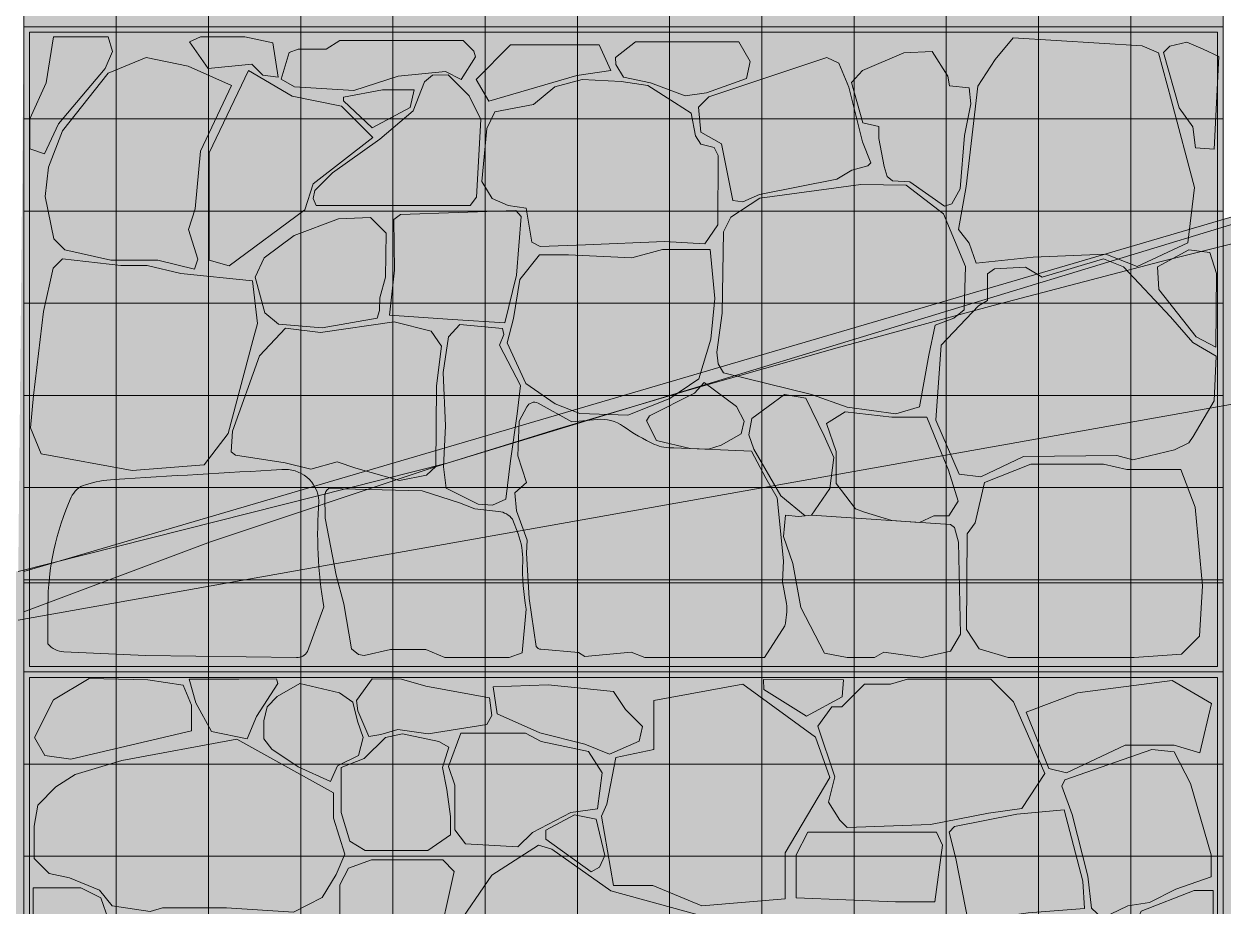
# Model space of a CAD drawing. Header units: centimetres. Extents: x -4381 to 5639, y -3920 to 4826.
# Drawn here: x 5.091 to 5.941, y 25.002 to 25.628 of the extents above; entities that cross this region are included whole.
import ezdxf
from ezdxf.xclip import XClip

# ---------------------------------------------------------------- set-up
doc = ezdxf.new("R2010")
doc.units = ezdxf.units.CM
doc.header["$MEASUREMENT"] = 0
doc.header["$XCLIPFRAME"] = 0
doc.set_wipeout_variables(frame=1)
for name, pattern in [('Dashed', [0.564444, 0.282222, -0.282222]), ('Traits', [0.217778, 0.15, -0.067778]), ('Wipeout_Contour', [100, 0, -100])]:
    doc.linetypes.add(name, pattern=pattern)
for name, color, linetype in [('0- SITE', 7, 'Continuous'), ('Drawing & Figure', 7, 'Continuous'), ('Mur de clôture', 7, 'Continuous')]:
    doc.layers.add(name, color=color, linetype=linetype)
for name, color, linetype, lineweight in [('0- SITE_Pen_No__1', 7, 'Continuous', 5), ('00- NIVEAUX_Pen_No__20', 1, 'Continuous', 5), ('0_Pen_No__1', 7, 'Continuous', 5), ('0_Pen_No__2', 8, 'Continuous', 5), ('0_Pen_No__20', 1, 'Continuous', 5), ('Mur de clôture_Pen_No__1', 7, 'Continuous', 5), ('net_Pen_No__1', 7, 'Continuous', 5)]:
    doc.layers.add(name, color=color, linetype=linetype, lineweight=lineweight)
for name, color, linetype, lineweight, true_color in [('0- SITE_Pen_No__178', 7, 'Continuous', 5, 0xbda888), ('0- SITE_Pen_No__180', 7, 'Continuous', 5, 0xe2e3c6), ('0_Pen_No__254', 7, 'Continuous', 13, 0xe8e8e8), ('cad-block.com_Pen_No__62', 7, 'Continuous', 5, 0xaaaaaa)]:
    doc.layers.add(name, color=color, linetype=linetype, lineweight=lineweight, true_color=true_color)

# ---------------------------------------------------------------- blocks, each defined once
blk = doc.blocks.new('Drawing_8_8', base_point=(-322.57542, 32.20361))
at = {"layer": '0_Pen_No__254', "linetype": 'Continuous', "ltscale": 10}
for points in [[(5.10562, 25.53554), (5.11544, 25.55678), (5.14858, 25.59616), (5.15375, 25.60814), (5.15061, 25.61845), (5.11186, 25.61845), (5.10685, 25.58592), (5.09525, 25.56034), (5.09525, 25.53914)], [(5.22161, 25.59603), (5.2526, 25.59907), (5.26027, 25.5914), (5.27113, 25.59006), (5.26753, 25.61436), (5.24766, 25.61845), (5.21627, 25.61845), (5.20831, 25.61502)], [(5.27903, 25.60753), (5.27336, 25.58842), (5.28271, 25.58307), (5.32497, 25.58041), (5.35623, 25.59062), (5.38992, 25.59403), (5.40085, 25.58839), (5.41115, 25.60445), (5.40994, 25.60837), (5.40241, 25.61589), (5.31487, 25.61589), (5.30515, 25.60971), (5.28538, 25.60971)], [(5.42052, 25.57285), (5.48291, 25.59109), (5.50712, 25.59458), (5.49877, 25.61283), (5.43582, 25.61283), (5.4116, 25.58832)], [(5.6032, 25.58901), (5.6059, 25.60109), (5.59779, 25.615), (5.52461, 25.615), (5.5103, 25.60398), (5.51051, 25.59883), (5.51596, 25.58988), (5.53518, 25.58599), (5.55976, 25.5768), (5.57477, 25.57885)], [(5.76612, 25.4579), (5.80643, 25.46218), (5.85801, 25.46433), (5.88012, 25.45551), (5.91605, 25.47243), (5.92085, 25.51175), (5.90459, 25.57324), (5.8953, 25.60712), (5.88381, 25.61209), (5.79216, 25.61786), (5.77957, 25.60249), (5.76733, 25.58352), (5.75897, 25.51238), (5.75355, 25.48193), (5.76098, 25.47206)], [(5.93488, 25.53891), (5.93811, 25.60457), (5.92704, 25.60977), (5.91536, 25.61479), (5.90335, 25.61184), (5.89892, 25.60742), (5.90996, 25.5683), (5.9196, 25.55463), (5.92158, 25.5399)], [(5.21189, 25.4537), (5.21431, 25.46082), (5.20764, 25.48182), (5.21247, 25.49653), (5.21606, 25.53747), (5.23824, 25.58392), (5.20752, 25.59779), (5.17765, 25.60389), (5.15072, 25.59275), (5.11832, 25.55177), (5.10851, 25.52601), (5.10603, 25.50531), (5.11224, 25.4752), (5.11992, 25.46752), (5.15252, 25.46003), (5.18591, 25.46003)], [(5.59361, 25.50254), (5.60073, 25.50154), (5.61249, 25.50682), (5.6672, 25.51764), (5.67782, 25.52398), (5.68926, 25.52714), (5.69135, 25.52916), (5.68539, 25.54405), (5.67588, 25.58277), (5.66867, 25.5998), (5.66016, 25.60382), (5.57664, 25.57611), (5.56918, 25.56864), (5.57075, 25.55099), (5.58541, 25.54259)], [(5.70296, 25.51944), (5.70665, 25.51634), (5.71914, 25.5157), (5.74354, 25.49833), (5.74868, 25.50007), (5.75482, 25.51078), (5.75776, 25.54846), (5.76223, 25.5711), (5.76119, 25.58232), (5.74709, 25.58381), (5.74602, 25.59066), (5.73484, 25.60822), (5.71488, 25.60721), (5.68547, 25.59472), (5.67764, 25.58623), (5.68572, 25.55758), (5.69703, 25.55501), (5.69703, 25.54643), (5.70091, 25.5265)], [(5.25023, 25.59478), (5.22234, 25.53632), (5.22234, 25.46004), (5.23658, 25.45614), (5.29011, 25.49583), (5.2961, 25.51433), (5.33833, 25.54709), (5.31612, 25.5693), (5.28119, 25.57642)], [(5.38069, 25.59134), (5.37502, 25.58656), (5.36688, 25.56605), (5.34324, 25.54598), (5.3098, 25.52203), (5.29725, 25.50949), (5.29597, 25.50397), (5.29821, 25.49893), (5.40723, 25.49893), (5.4118, 25.50473), (5.41493, 25.55992), (5.40659, 25.57676), (5.39182, 25.59153)], [(5.44694, 25.4971), (5.45107, 25.473), (5.45686, 25.46993), (5.48912, 25.47089), (5.54512, 25.47347), (5.57369, 25.47166), (5.58299, 25.48521), (5.58311, 25.53444), (5.58039, 25.54012), (5.57081, 25.54247), (5.56716, 25.54821), (5.56408, 25.56451), (5.5522, 25.57202), (5.53319, 25.58405), (5.51429, 25.58677), (5.4867, 25.58839), (5.46733, 25.58303), (5.45219, 25.57056), (5.42479, 25.56533), (5.41908, 25.55351), (5.41571, 25.51592), (5.42283, 25.50384), (5.43425, 25.49898)], [(5.31755, 25.57321), (5.33793, 25.5539), (5.3649, 25.56831), (5.36767, 25.58091), (5.3453, 25.58091), (5.31755, 25.57567)], [(5.58687, 25.38026), (5.64925, 25.36483), (5.67451, 25.35587), (5.70908, 25.35116), (5.72595, 25.35617), (5.73254, 25.39265), (5.73692, 25.41403), (5.75017, 25.41888), (5.75747, 25.42481), (5.75853, 25.4557), (5.74286, 25.49308), (5.71635, 25.51335), (5.68422, 25.51391), (5.61273, 25.50399), (5.59223, 25.49061), (5.58683, 25.48013), (5.58604, 25.42244), (5.58212, 25.39489), (5.58311, 25.38648)], [(5.35021, 25.42115), (5.39493, 25.4181), (5.4319, 25.41568), (5.44008, 25.44943), (5.44352, 25.49108), (5.43972, 25.4954), (5.35797, 25.49262), (5.35318, 25.48908), (5.35369, 25.45298)], [(5.27149, 25.41469), (5.30249, 25.41207), (5.34153, 25.41897), (5.34317, 25.42431), (5.3432, 25.43329), (5.34723, 25.44803), (5.34787, 25.47916), (5.33672, 25.49032), (5.31403, 25.48947), (5.28249, 25.47759), (5.26121, 25.46183), (5.25495, 25.44811), (5.26186, 25.4227)], [(5.43348, 25.4014), (5.44672, 25.37266), (5.46753, 25.35809), (5.48512, 25.35127), (5.51916, 25.35014), (5.5488, 25.36208), (5.56943, 25.37592), (5.57797, 25.40416), (5.58067, 25.43301), (5.57744, 25.46757), (5.54372, 25.46757), (5.52202, 25.46171), (5.47709, 25.46386), (5.45646, 25.46386), (5.44256, 25.44644), (5.438, 25.41873)], [(5.8947, 25.45542), (5.89555, 25.43921), (5.92209, 25.40575), (5.93588, 25.39845), (5.93649, 25.4507), (5.93166, 25.46546), (5.91671, 25.4674)], [(5.10315, 25.32273), (5.16776, 25.31096), (5.2188, 25.31492), (5.23575, 25.33711), (5.25323, 25.40308), (5.25649, 25.41511), (5.25302, 25.44541), (5.20233, 25.4506), (5.17842, 25.4564), (5.15962, 25.4564), (5.11836, 25.4611), (5.11171, 25.45444), (5.10479, 25.4238), (5.09781, 25.36419), (5.09571, 25.34106)], [(5.754, 25.30839), (5.76926, 25.30642), (5.79964, 25.32078), (5.86577, 25.3216), (5.8772, 25.31838), (5.90672, 25.32552), (5.91681, 25.33041), (5.91999, 25.33512), (5.93476, 25.36041), (5.93627, 25.39194), (5.91956, 25.40169), (5.90392, 25.41981), (5.87057, 25.45537), (5.85643, 25.46096), (5.8129, 25.44814), (5.80095, 25.45516), (5.77908, 25.45395), (5.77416, 25.45049), (5.77416, 25.43143), (5.76766, 25.42775), (5.74135, 25.39971), (5.73747, 25.34651)], [(5.23783, 25.32413), (5.24105, 25.32168), (5.27626, 25.31645), (5.2944, 25.31173), (5.31301, 25.31699), (5.32638, 25.31265), (5.35725, 25.30377), (5.37627, 25.30747), (5.38296, 25.31378), (5.38358, 25.37097), (5.38699, 25.39904), (5.37959, 25.40972), (5.35348, 25.41625), (5.30113, 25.40869), (5.27651, 25.41199), (5.25794, 25.3923), (5.23896, 25.33876)], [(5.41291, 25.28696), (5.42313, 25.28639), (5.43262, 25.29055), (5.43601, 25.31773), (5.44073, 25.35105), (5.44311, 25.3713), (5.42817, 25.39986), (5.43117, 25.40745), (5.43018, 25.41171), (5.40007, 25.41438), (5.39198, 25.40584), (5.38819, 25.38035), (5.38979, 25.34269), (5.38836, 25.31348), (5.39037, 25.29833)], [(5.53937, 25.33226), (5.56341, 25.32657), (5.57628, 25.32602), (5.58529, 25.32879), (5.5995, 25.33696), (5.60157, 25.34581), (5.59617, 25.3563), (5.57329, 25.37321), (5.56634, 25.36569), (5.53438, 25.34963), (5.53226, 25.34615)], [(5.60496, 25.33619), (5.60852, 25.32593), (5.62746, 25.29282), (5.64473, 25.27876), (5.64942, 25.2793), (5.66226, 25.29813), (5.6652, 25.32023), (5.65836, 25.33556), (5.64541, 25.36225), (5.63008, 25.36486), (5.60709, 25.34779)], [(5.48874, 25.17884), (5.52154, 25.18193), (5.53114, 25.17834), (5.61594, 25.17834), (5.63046, 25.20067, 0.078557), (5.63159, 25.21665), (5.62881, 25.23201), (5.62947, 25.24691), (5.62494, 25.29139), (5.61695, 25.30548), (5.60668, 25.32471), (5.55177, 25.32706, -0.129508), (5.53801, 25.32944, -0.047136), (5.51594, 25.34216, 0.178869), (5.4974, 25.34716), (5.47944, 25.34553), (5.45554, 25.35872, 0.402294), (5.44752, 25.35606), (5.44217, 25.34589), (5.44114, 25.32128), (5.44718, 25.3024), (5.43892, 25.29495), (5.44021, 25.28223), (5.44765, 25.26149), (5.44735, 25.25214), (5.44915, 25.22002), (5.45414, 25.18607, 0.271244), (5.45752, 25.18409), (5.48419, 25.18167)], [(5.687, 25.28138), (5.70617, 25.27546), (5.72599, 25.27411), (5.73607, 25.27875), (5.74675, 25.27875), (5.75327, 25.28912), (5.74646, 25.3111), (5.74157, 25.32313), (5.73114, 25.34878), (5.7063, 25.34878), (5.67317, 25.35241), (5.65983, 25.34432), (5.66674, 25.32432), (5.66674, 25.30171), (5.68056, 25.28362)], [(5.78868, 25.17834), (5.82853, 25.17834), (5.87801, 25.17834), (5.91152, 25.18051), (5.92426, 25.19325), (5.92655, 25.22898), (5.92121, 25.28481), (5.9111, 25.31164), (5.87276, 25.31164), (5.8564, 25.31542), (5.80483, 25.31542), (5.77187, 25.30228), (5.76527, 25.27387), (5.7597, 25.26586), (5.75908, 25.19808), (5.76814, 25.18436)], [(5.10802, 25.18781, 0.202929), (5.11938, 25.18235), (5.17716, 25.17959), (5.28416, 25.17834, 0.315943), (5.29204, 25.18255), (5.30368, 25.21408, -0.062601), (5.30014, 25.28945, 0.423499), (5.27377, 25.31152), (5.15504, 25.30457, 0.056058), (5.13462, 25.30079, 0.216368), (5.12451, 25.29191, 0.106349), (5.10802, 25.21529)], [(5.32318, 25.18444), (5.32824, 25.18034), (5.3323, 25.17972), (5.35095, 25.1838), (5.37597, 25.1838), (5.3895, 25.17834), (5.43492, 25.17834), (5.44422, 25.18145), (5.44715, 25.21251, -0.055011), (5.44456, 25.24632, 0.099308), (5.44127, 25.26608), (5.4374, 25.2763, 0.204724), (5.42753, 25.28187), (5.41056, 25.28375), (5.39987, 25.28802), (5.37334, 25.29653), (5.30723, 25.29816, 0.262334), (5.30434, 25.29291), (5.3045, 25.27714), (5.31228, 25.23655), (5.3177, 25.2164)], [(5.65851, 25.18139), (5.67449, 25.17834), (5.69403, 25.17834), (5.7005, 25.18192), (5.7278, 25.17834), (5.74775, 25.18261), (5.75502, 25.19486), (5.75341, 25.26007), (5.75069, 25.27051), (5.74778, 25.27264), (5.64942, 25.2793), (5.64003, 25.27822), (5.63098, 25.27909), (5.62955, 25.2641), (5.63616, 25.245), (5.64175, 25.21364)], [(5.20987, 25.12615), (5.20987, 25.14434), (5.2039, 25.15852), (5.17883, 25.16235), (5.13719, 25.16326), (5.11193, 25.1481), (5.09857, 25.12153), (5.10581, 25.10863), (5.1242, 25.10608)], [(5.22409, 25.12569), (5.2492, 25.12064), (5.25583, 25.13642), (5.27104, 25.15989), (5.27013, 25.163), (5.24332, 25.16287), (5.20804, 25.16275), (5.21284, 25.14612)], [(5.32777, 25.14038), (5.33548, 25.12224), (5.34391, 25.12351), (5.35609, 25.12708), (5.37764, 25.12415), (5.41915, 25.13068), (5.42276, 25.13706), (5.42102, 25.14972), (5.37594, 25.15781), (5.35865, 25.16284), (5.33794, 25.16299), (5.32674, 25.14778)], [(5.6154, 25.16266), (5.61554, 25.15543), (5.64587, 25.1365), (5.67097, 25.15036), (5.67202, 25.16241)], [(5.67453, 25.05762), (5.73378, 25.05964), (5.77473, 25.06785), (5.79834, 25.07112), (5.81465, 25.0959), (5.79258, 25.1468), (5.77648, 25.1629), (5.71738, 25.1629), (5.70539, 25.15935), (5.687, 25.15935), (5.67078, 25.14313), (5.66382, 25.14313), (5.65385, 25.12947), (5.66588, 25.09346), (5.66146, 25.07562), (5.66936, 25.06279)], [(5.83005, 25.09647), (5.8717, 25.11604), (5.9063, 25.11604), (5.92451, 25.1106), (5.93295, 25.14556), (5.9051, 25.16184), (5.83786, 25.15306), (5.80157, 25.1394), (5.81759, 25.09952)], [(5.28655, 25.1597), (5.27055, 25.15045), (5.26338, 25.14328), (5.26118, 25.13335), (5.26118, 25.12063), (5.26686, 25.11314), (5.28552, 25.10068), (5.30836, 25.09025), (5.31335, 25.10145), (5.32821, 25.10877), (5.33144, 25.12146), (5.32749, 25.13305), (5.32419, 25.14644), (5.31473, 25.15324)], [(5.42357, 25.15735), (5.4265, 25.13824), (5.45676, 25.1248), (5.48869, 25.11684), (5.5061, 25.10957), (5.52722, 25.11888), (5.52942, 25.12933), (5.51753, 25.14123), (5.509, 25.15418), (5.46258, 25.15883)], [(5.50889, 25.01643), (5.53678, 25.01643), (5.57149, 25.00196), (5.63058, 25.00704), (5.63058, 25.03969), (5.66237, 25.09302), (5.65222, 25.1218), (5.60067, 25.1594), (5.53753, 25.14766), (5.53758, 25.11285), (5.51065, 25.10718), (5.50412, 25.07416), (5.50039, 25.06563)], [(5.09821, 25.05865), (5.09821, 25.03563), (5.10893, 25.02491), (5.12321, 25.02195), (5.1446, 25.01328), (5.15364, 25.00207), (5.18045, 24.99814), (5.18928, 25.00074), (5.2345, 25.00074), (5.28199, 24.99744), (5.30237, 25.00794), (5.31237, 25.0243), (5.31846, 25.03875), (5.31037, 25.06419), (5.31037, 25.08223), (5.2419, 25.12027), (5.16046, 25.10513), (5.12737, 25.09519), (5.11373, 25.08639), (5.10082, 25.07348)], [(5.31599, 25.10011), (5.31599, 25.06836), (5.32196, 25.04796), (5.33281, 25.04125), (5.3774, 25.04125), (5.39339, 25.05242), (5.39339, 25.06533), (5.39075, 25.08457), (5.38777, 25.10017), (5.39221, 25.11453), (5.38507, 25.11869), (5.35929, 25.12417), (5.34739, 25.12157), (5.33231, 25.10648)], [(5.39196, 25.10092), (5.39654, 25.08765), (5.39654, 25.05592), (5.40403, 25.04595), (5.4412, 25.0438), (5.45153, 25.05413), (5.47868, 25.06829), (5.4977, 25.07083), (5.50099, 25.09629), (5.49112, 25.11155), (5.45758, 25.11866), (5.44658, 25.12449), (5.40078, 25.12449)], [(5.84781, 25.00038), (5.85525, 24.9933), (5.8735, 25.00212), (5.88885, 25.00444), (5.90754, 25.01379), (5.93273, 25.02274), (5.93273, 25.03832), (5.91794, 25.08877), (5.90634, 25.11137), (5.89059, 25.11292), (5.82881, 25.09134), (5.82686, 25.08691), (5.83411, 25.06676), (5.84519, 25.02303)], [(5.46102, 25.04945), (5.49314, 25.02623), (5.49908, 25.02939), (5.50288, 25.03781), (5.49658, 25.06358), (5.48137, 25.06654), (5.46102, 25.05576)], [(5.76051, 24.98982), (5.76311, 24.9856), (5.78118, 24.99398), (5.80302, 24.99709), (5.84288, 25.00022), (5.84177, 25.01949), (5.82832, 25.0701), (5.79494, 25.06715), (5.7507, 25.05824), (5.74689, 25.05443), (5.75172, 25.03572)], [(5.63833, 25.00777), (5.70875, 25.00479), (5.73674, 25.00479), (5.74222, 25.04499), (5.73801, 25.05423), (5.64662, 25.05423), (5.63833, 25.03828)], [(5.48459, 24.88977), (5.56154, 24.88829), (5.57163, 24.97398), (5.57163, 24.99502), (5.5071, 25.0128), (5.46528, 25.04231), (5.45571, 25.0451), (5.42272, 25.0239), (5.38767, 24.97273), (5.38767, 24.91153), (5.39511, 24.90047), (5.42958, 24.88624), (5.44405, 24.89346)], [(5.3164, 24.96677), (5.36625, 24.96677), (5.37855, 24.96282), (5.38357, 24.9702), (5.39611, 25.02652), (5.38801, 25.03462), (5.33742, 25.03462), (5.32121, 25.0287), (5.31486, 25.01687), (5.31486, 24.97885)], [(5.09749, 24.86577), (5.1038, 24.86347), (5.11572, 24.86896), (5.12829, 24.87851), (5.14201, 24.88435), (5.15088, 24.89322), (5.15088, 24.99217), (5.14556, 25.00771), (5.13135, 25.01487), (5.09749, 25.01487)], [(5.88006, 24.98361), (5.91117, 24.94971), (5.91899, 24.94971), (5.92873, 24.95945), (5.92873, 24.97063), (5.93394, 24.97583), (5.93394, 25.01295), (5.92068, 25.01295), (5.88298, 24.99828), (5.88006, 24.99099)]]:
    blk.add_hatch(color=256, dxfattribs=at).paths.add_polyline_path(points)
at = {"layer": '0_Pen_No__1', "linetype": 'Continuous', "ltscale": 10}
for p, q in [((5.94104, 25.23113), (5.94104, 28.11431)), ((5.39104, 25.3161), (6.46174, 25.64196))]:
    blk.add_line(p, q, dxfattribs=at)
at = {"layer": 'cad-block.com_Pen_No__62', "linetype": 'Continuous', "ltscale": 10, "flags": 128}
for points in [[(5.22161, 25.59603), (5.20831, 25.61502), (5.21627, 25.61845), (5.24766, 25.61845), (5.26753, 25.61436), (5.27113, 25.59006), (5.26027, 25.5914), (5.2526, 25.59907), (5.22161, 25.59603)], [(5.27903, 25.60753), (5.27336, 25.58842), (5.28271, 25.58307), (5.32497, 25.58041), (5.35623, 25.59062), (5.38992, 25.59403), (5.40085, 25.58839), (5.41115, 25.60445), (5.40994, 25.60837), (5.40241, 25.61589), (5.31487, 25.61589), (5.30515, 25.60971), (5.28538, 25.60971), (5.27903, 25.60753)], [(5.42052, 25.57285), (5.4116, 25.58832), (5.43582, 25.61283), (5.49877, 25.61283), (5.50712, 25.59458), (5.48291, 25.59109), (5.42052, 25.57285)], [(5.6032, 25.58901), (5.57477, 25.57885), (5.55976, 25.5768), (5.53518, 25.58599), (5.51596, 25.58988), (5.51051, 25.59883), (5.5103, 25.60398), (5.52461, 25.615), (5.59779, 25.615), (5.6059, 25.60109), (5.6032, 25.58901)], [(5.76612, 25.4579), (5.76098, 25.47206), (5.75355, 25.48193), (5.75897, 25.51238), (5.76733, 25.58352), (5.77957, 25.60249), (5.79216, 25.61786), (5.88381, 25.61209), (5.8953, 25.60712), (5.90459, 25.57324), (5.92085, 25.51175), (5.91605, 25.47243), (5.88012, 25.45551), (5.85801, 25.46433), (5.80643, 25.46218), (5.76612, 25.4579)], [(5.93488, 25.53891), (5.93811, 25.60457), (5.92704, 25.60977), (5.91536, 25.61479), (5.90335, 25.61184), (5.89892, 25.60742), (5.90996, 25.5683), (5.9196, 25.55463), (5.92158, 25.5399), (5.93488, 25.53891)], [(5.21189, 25.4537), (5.18591, 25.46003), (5.15252, 25.46003), (5.11992, 25.46752), (5.11224, 25.4752), (5.10603, 25.50531), (5.10851, 25.52601), (5.11832, 25.55177), (5.15072, 25.59275), (5.17765, 25.60389), (5.20752, 25.59779), (5.23824, 25.58392), (5.21606, 25.53747), (5.21247, 25.49653), (5.20764, 25.48182), (5.21431, 25.46082), (5.21189, 25.4537)], [(5.59361, 25.50254), (5.58541, 25.54259), (5.57075, 25.55099), (5.56918, 25.56864), (5.57664, 25.57611), (5.66016, 25.60382), (5.66867, 25.5998), (5.67588, 25.58277), (5.68539, 25.54405), (5.69135, 25.52916), (5.68926, 25.52714), (5.67782, 25.52398), (5.6672, 25.51764), (5.61249, 25.50682), (5.60073, 25.50154), (5.59361, 25.50254)], [(5.70296, 25.51944), (5.70091, 25.5265), (5.69703, 25.54643), (5.69703, 25.55501), (5.68572, 25.55758), (5.67764, 25.58623), (5.68547, 25.59472), (5.71488, 25.60721), (5.73484, 25.60822), (5.74602, 25.59066), (5.74709, 25.58381), (5.76119, 25.58232), (5.76223, 25.5711), (5.75776, 25.54846), (5.75482, 25.51078), (5.74868, 25.50007), (5.74354, 25.49833), (5.71914, 25.5157), (5.70665, 25.51634), (5.70296, 25.51944)], [(5.25023, 25.59478), (5.22234, 25.53632), (5.22234, 25.46004), (5.23658, 25.45614), (5.29011, 25.49583), (5.2961, 25.51433), (5.33833, 25.54709), (5.31612, 25.5693), (5.28119, 25.57642), (5.25023, 25.59478)], [(5.38069, 25.59134), (5.39182, 25.59153), (5.40659, 25.57676), (5.41493, 25.55992), (5.4118, 25.50473), (5.40723, 25.49893), (5.29821, 25.49893), (5.29597, 25.50397), (5.29725, 25.50949), (5.3098, 25.52203), (5.34324, 25.54598), (5.36688, 25.56605), (5.37502, 25.58656), (5.38069, 25.59134)], [(5.44694, 25.4971), (5.45107, 25.473), (5.45686, 25.46993), (5.48912, 25.47089), (5.54512, 25.47347), (5.57369, 25.47166), (5.58299, 25.48521), (5.58311, 25.53444), (5.58039, 25.54012), (5.57081, 25.54247), (5.56716, 25.54821), (5.56408, 25.56451), (5.5522, 25.57202), (5.53319, 25.58405), (5.51429, 25.58677), (5.4867, 25.58839), (5.46733, 25.58303), (5.45219, 25.57056), (5.42479, 25.56533), (5.41908, 25.55351), (5.41571, 25.51592), (5.42283, 25.50384), (5.43425, 25.49898), (5.44694, 25.4971)], [(5.31755, 25.57321), (5.31755, 25.57567), (5.3453, 25.58091), (5.36767, 25.58091), (5.3649, 25.56831), (5.33793, 25.5539), (5.31755, 25.57321)], [(5.58687, 25.38026), (5.64925, 25.36483), (5.67451, 25.35587), (5.70908, 25.35116), (5.72595, 25.35617), (5.73254, 25.39265), (5.73692, 25.41403), (5.75017, 25.41888), (5.75747, 25.42481), (5.75853, 25.4557), (5.74286, 25.49308), (5.71635, 25.51335), (5.68422, 25.51391), (5.61273, 25.50399), (5.59223, 25.49061), (5.58683, 25.48013), (5.58604, 25.42244), (5.58212, 25.39489), (5.58311, 25.38648), (5.58687, 25.38026)], [(5.35021, 25.42115), (5.35369, 25.45298), (5.35318, 25.48908), (5.35797, 25.49262), (5.43972, 25.4954), (5.44352, 25.49108), (5.44008, 25.44943), (5.4319, 25.41568), (5.39493, 25.4181), (5.35019, 25.42103)], [(5.27149, 25.41469), (5.26186, 25.4227), (5.25495, 25.44811), (5.26121, 25.46183), (5.28249, 25.47759), (5.31403, 25.48947), (5.33672, 25.49032), (5.34787, 25.47916), (5.34723, 25.44803), (5.3432, 25.43329), (5.34317, 25.42431), (5.34153, 25.41897), (5.30249, 25.41207), (5.27149, 25.41469)], [(5.43348, 25.4014), (5.438, 25.41873), (5.44256, 25.44644), (5.45646, 25.46386), (5.47709, 25.46386), (5.52202, 25.46171), (5.54372, 25.46757), (5.57744, 25.46757), (5.58067, 25.43301), (5.57797, 25.40416), (5.56943, 25.37592), (5.5488, 25.36208), (5.51916, 25.35014), (5.48512, 25.35127), (5.46753, 25.35809), (5.44672, 25.37266), (5.43348, 25.4014)], [(5.8947, 25.45542), (5.89555, 25.43921), (5.92209, 25.40575), (5.93588, 25.39845), (5.93649, 25.4507), (5.93166, 25.46546), (5.91671, 25.4674), (5.8947, 25.45542)], [(5.10315, 25.32273), (5.16776, 25.31096), (5.2188, 25.31492), (5.23575, 25.33711), (5.25323, 25.40308), (5.25649, 25.41511), (5.25302, 25.44541), (5.20233, 25.4506), (5.17842, 25.4564), (5.15962, 25.4564), (5.11836, 25.4611), (5.11171, 25.45444), (5.10479, 25.4238), (5.09781, 25.36419), (5.09571, 25.34106), (5.10315, 25.32273)], [(5.754, 25.30839), (5.73747, 25.34651), (5.74135, 25.39971), (5.76766, 25.42775), (5.77416, 25.43143), (5.77416, 25.45049), (5.77908, 25.45395), (5.80095, 25.45516), (5.8129, 25.44814), (5.85643, 25.46096), (5.87057, 25.45537), (5.90392, 25.41981), (5.91956, 25.40169), (5.93627, 25.39194), (5.93476, 25.36041), (5.91999, 25.33512), (5.91681, 25.33041), (5.90672, 25.32552), (5.8772, 25.31838), (5.86577, 25.3216), (5.79964, 25.32078), (5.76926, 25.30642), (5.754, 25.30839)], [(5.23783, 25.32413), (5.23896, 25.33876), (5.25794, 25.3923), (5.27651, 25.41199), (5.30113, 25.40869), (5.35348, 25.41625), (5.37959, 25.40972), (5.38699, 25.39904), (5.38358, 25.37097), (5.38296, 25.31378), (5.37627, 25.30747), (5.35725, 25.30377), (5.32638, 25.31265), (5.31301, 25.31699), (5.2944, 25.31173), (5.27626, 25.31645), (5.24105, 25.32168), (5.23783, 25.32413)], [(5.41291, 25.28696), (5.39037, 25.29833), (5.38836, 25.31348), (5.38979, 25.34269), (5.38819, 25.38035), (5.39198, 25.40584), (5.40007, 25.41438), (5.43018, 25.41171), (5.43117, 25.40745), (5.42817, 25.39986), (5.44311, 25.3713), (5.44073, 25.35105), (5.43601, 25.31773), (5.43262, 25.29055), (5.42313, 25.28639), (5.41291, 25.28696)], [(5.53937, 25.33226), (5.53226, 25.34615), (5.53438, 25.34963), (5.56634, 25.36569), (5.57329, 25.37321), (5.59617, 25.3563), (5.60157, 25.34581), (5.5995, 25.33696), (5.58529, 25.32879), (5.57628, 25.32602), (5.56341, 25.32657), (5.53937, 25.33226)], [(5.60496, 25.33619), (5.60709, 25.34779), (5.63008, 25.36486), (5.64541, 25.36225), (5.65836, 25.33556), (5.6652, 25.32023), (5.66226, 25.29813), (5.64942, 25.2793), (5.64473, 25.27876), (5.62746, 25.29282), (5.60852, 25.32593), (5.60496, 25.33619)], [(5.687, 25.28138), (5.70617, 25.27546), (5.72599, 25.27411), (5.73607, 25.27875), (5.74675, 25.27875), (5.75327, 25.28912), (5.74646, 25.3111), (5.74157, 25.32313), (5.73114, 25.34878), (5.7063, 25.34878), (5.67317, 25.35241), (5.65983, 25.34432), (5.66674, 25.32432), (5.66674, 25.30171), (5.68056, 25.28362), (5.687, 25.28138)], [(5.78868, 25.17834), (5.76814, 25.18436), (5.75908, 25.19808), (5.7597, 25.26586), (5.76527, 25.27387), (5.77187, 25.30228), (5.80483, 25.31542), (5.8564, 25.31542), (5.87276, 25.31164), (5.9111, 25.31164), (5.92121, 25.28481), (5.92655, 25.22898), (5.92426, 25.19325), (5.91152, 25.18051), (5.87801, 25.17834), (5.82853, 25.17834), (5.78868, 25.17834)], [(5.65851, 25.18139), (5.64175, 25.21364), (5.63616, 25.245), (5.62955, 25.2641), (5.63098, 25.27909), (5.64003, 25.27822), (5.64942, 25.2793), (5.74778, 25.27264), (5.75069, 25.27051), (5.75341, 25.26007), (5.75502, 25.19486), (5.74775, 25.18261), (5.7278, 25.17834), (5.7005, 25.18192), (5.69403, 25.17834), (5.67449, 25.17834), (5.65851, 25.18139)], [(5.20987, 25.12615), (5.20987, 25.14434), (5.2039, 25.15852), (5.17883, 25.16235), (5.13719, 25.16326), (5.11193, 25.1481), (5.09857, 25.12153), (5.10581, 25.10863), (5.1242, 25.10608), (5.20987, 25.12615)], [(5.22409, 25.12569), (5.21284, 25.14612), (5.20804, 25.16275), (5.24332, 25.16287), (5.27013, 25.163), (5.27104, 25.15989), (5.25583, 25.13642), (5.2492, 25.12064), (5.22409, 25.12569)], [(5.32777, 25.14038), (5.33548, 25.12224), (5.34391, 25.12351), (5.35609, 25.12708), (5.37764, 25.12415), (5.41915, 25.13068), (5.42276, 25.13706), (5.42102, 25.14972), (5.37594, 25.15781), (5.35865, 25.16284), (5.33794, 25.16299), (5.32674, 25.14778), (5.32777, 25.14038)], [(5.6154, 25.16266), (5.61554, 25.15543), (5.64587, 25.1365), (5.67097, 25.15036), (5.67202, 25.16241), (5.6154, 25.16266)], [(5.67453, 25.05762), (5.66936, 25.06279), (5.66146, 25.07562), (5.66588, 25.09346), (5.65385, 25.12947), (5.66382, 25.14313), (5.67078, 25.14313), (5.687, 25.15935), (5.70539, 25.15935), (5.71738, 25.1629), (5.77648, 25.1629), (5.79258, 25.1468), (5.81465, 25.0959), (5.79834, 25.07112), (5.77473, 25.06785), (5.73378, 25.05964), (5.67453, 25.05762)], [(5.83005, 25.09647), (5.81759, 25.09952), (5.80157, 25.1394), (5.83786, 25.15306), (5.9051, 25.16184), (5.93295, 25.14556), (5.92451, 25.1106), (5.9063, 25.11604), (5.8717, 25.11604), (5.83005, 25.09647)], [(5.28655, 25.1597), (5.31473, 25.15324), (5.32419, 25.14644), (5.32749, 25.13305), (5.33144, 25.12146), (5.32821, 25.10877), (5.31335, 25.10145), (5.30836, 25.09025), (5.28552, 25.10068), (5.26686, 25.11314), (5.26118, 25.12063), (5.26118, 25.13335), (5.26338, 25.14328), (5.27055, 25.15045), (5.28655, 25.1597)], [(5.42357, 25.15735), (5.4265, 25.13824), (5.45676, 25.1248), (5.48869, 25.11684), (5.5061, 25.10957), (5.52722, 25.11888), (5.52942, 25.12933), (5.51753, 25.14123), (5.509, 25.15418), (5.46258, 25.15883), (5.42357, 25.15735)], [(5.50889, 25.01643), (5.53678, 25.01643), (5.57149, 25.00196), (5.63058, 25.00704), (5.63058, 25.03969), (5.66237, 25.09302), (5.65222, 25.1218), (5.60067, 25.1594), (5.53753, 25.14766), (5.53758, 25.11285), (5.51065, 25.10718), (5.50412, 25.07416), (5.50039, 25.06563), (5.50889, 25.01643)], [(5.28199, 24.99744), (5.30237, 25.00794), (5.31237, 25.0243), (5.31846, 25.03875), (5.31037, 25.06419), (5.31037, 25.08223), (5.26321, 25.10843), (5.2419, 25.12027), (5.16046, 25.10513), (5.12737, 25.09519), (5.11373, 25.08639), (5.10082, 25.07348), (5.09821, 25.05865), (5.09821, 25.03563), (5.10893, 25.02491), (5.12321, 25.02195), (5.1446, 25.01328), (5.15364, 25.00207), (5.18045, 24.99814), (5.18928, 25.00074), (5.2345, 25.00074), (5.28199, 24.99744)], [(5.31599, 25.10011), (5.31599, 25.06836), (5.32196, 25.04796), (5.33281, 25.04125), (5.3774, 25.04125), (5.39339, 25.05242), (5.39339, 25.06533), (5.39075, 25.08457), (5.38777, 25.10017), (5.39221, 25.11453), (5.38507, 25.11869), (5.35929, 25.12417), (5.34739, 25.12157), (5.33231, 25.10648), (5.31599, 25.10011)], [(5.39654, 25.05592), (5.39654, 25.07005), (5.39654, 25.08765), (5.39196, 25.10092), (5.40078, 25.12449), (5.44658, 25.12449), (5.45758, 25.11866), (5.49112, 25.11155), (5.50099, 25.09629), (5.4977, 25.07083), (5.47868, 25.06829), (5.45153, 25.05413), (5.4412, 25.0438), (5.40403, 25.04595), (5.39654, 25.05592)], [(5.84781, 25.00038), (5.84519, 25.02303), (5.83411, 25.06676), (5.82686, 25.08691), (5.82881, 25.09134), (5.89059, 25.11292), (5.90634, 25.11137), (5.91794, 25.08877), (5.93273, 25.03832), (5.93273, 25.02274), (5.90754, 25.01379), (5.88885, 25.00444), (5.8735, 25.00212), (5.85525, 24.9933), (5.84781, 25.00038)], [(5.46102, 25.04945), (5.46102, 25.05576), (5.48137, 25.06654), (5.49658, 25.06358), (5.50288, 25.03781), (5.49908, 25.02939), (5.49314, 25.02623), (5.46102, 25.04945)], [(5.76051, 24.98982), (5.75172, 25.03572), (5.74689, 25.05443), (5.7507, 25.05824), (5.79494, 25.06715), (5.82832, 25.0701), (5.84177, 25.01949), (5.84288, 25.00022), (5.80302, 24.99709), (5.78118, 24.99398), (5.76311, 24.9856), (5.76051, 24.98982)], [(5.63833, 25.00777), (5.63833, 25.03828), (5.64662, 25.05423), (5.73801, 25.05423), (5.74222, 25.04499), (5.73674, 25.00479), (5.70875, 25.00479), (5.63833, 25.00777)], [(5.48459, 24.88977), (5.44405, 24.89346), (5.42958, 24.88624), (5.39511, 24.90047), (5.38767, 24.91153), (5.38767, 24.97273), (5.42272, 25.0239), (5.45571, 25.0451), (5.46528, 25.04231), (5.5071, 25.0128), (5.57163, 24.99502), (5.57163, 24.97398), (5.56154, 24.88829), (5.48459, 24.88977)], [(5.3164, 24.96677), (5.36625, 24.96677), (5.37855, 24.96282), (5.38357, 24.9702), (5.39611, 25.02652), (5.38801, 25.03462), (5.33742, 25.03462), (5.32121, 25.0287), (5.31486, 25.01687), (5.31486, 24.97885), (5.3164, 24.96677)], [(5.09749, 24.86577), (5.09749, 25.01487), (5.12685, 25.01487), (5.13135, 25.01487), (5.14556, 25.00771), (5.15088, 24.99217), (5.15088, 24.89322), (5.14201, 24.88435), (5.12829, 24.87851), (5.11572, 24.86896), (5.1038, 24.86347), (5.09749, 24.86577)], [(5.88006, 24.98361), (5.88006, 24.99099), (5.88298, 24.99828), (5.92068, 25.01295), (5.93394, 25.01295), (5.93394, 24.99199), (5.93394, 24.97583), (5.92873, 24.97063), (5.92873, 24.95945), (5.91899, 24.94971), (5.91117, 24.94971), (5.88006, 24.98361)]]:
    blk.add_lwpolyline(points, close=True, dxfattribs=at)
for points in [[(5.48874, 25.17884), (5.48419, 25.18167), (5.45752, 25.18409, -0.271244), (5.45414, 25.18607), (5.44915, 25.22002), (5.44735, 25.25214), (5.44765, 25.26149), (5.44021, 25.28223), (5.43892, 25.29495), (5.44718, 25.3024), (5.44114, 25.32128), (5.44217, 25.34589), (5.44752, 25.35606, -0.402294), (5.45554, 25.35872), (5.47944, 25.34553), (5.4974, 25.34716, -0.178869), (5.51594, 25.34216, 0.047136), (5.53801, 25.32944, 0.129508), (5.55177, 25.32706), (5.60668, 25.32471), (5.61695, 25.30548), (5.62494, 25.29139), (5.62947, 25.24691), (5.62881, 25.23201), (5.63159, 25.21665, -0.078557), (5.63046, 25.20067), (5.61594, 25.17834), (5.53114, 25.17834), (5.52154, 25.18193), (5.48874, 25.17884)], [(5.10802, 25.18781), (5.10802, 25.21529, -0.106349), (5.12451, 25.29191, -0.216368), (5.13462, 25.30079, -0.056058), (5.15504, 25.30457, -0.001113), (5.27377, 25.31152, -0.423499), (5.30014, 25.28945, 0.062601), (5.30368, 25.21408), (5.29204, 25.18255, -0.315943), (5.28416, 25.17834), (5.17716, 25.17959), (5.11938, 25.18235, -0.202929), (5.10802, 25.18781)], [(5.32318, 25.18444), (5.3177, 25.2164), (5.31228, 25.23655), (5.3045, 25.27714), (5.30434, 25.29291, -0.262334), (5.30723, 25.29816), (5.37334, 25.29653), (5.39987, 25.28802), (5.41056, 25.28375), (5.42753, 25.28187, -0.204724), (5.4374, 25.2763), (5.44127, 25.26608, -0.099308), (5.44456, 25.24632, 0.055011), (5.44715, 25.21251), (5.44422, 25.18145), (5.43492, 25.17834), (5.3895, 25.17834), (5.37597, 25.1838), (5.35095, 25.1838), (5.3323, 25.17972), (5.32824, 25.18034), (5.32318, 25.18444)]]:
    blk.add_lwpolyline(points, format="xyb", close=True, dxfattribs=at)
at = {"layer": 'net_Pen_No__1', "linetype": 'Continuous', "ltscale": 10, "flags": 128}
for points in [[(5.15643, 26.08342), (5.15643, 25.62573)], [(5.22181, 26.08342), (5.22181, 25.62573)], [(5.28719, 26.08342), (5.28719, 25.62573)], [(5.35258, 26.08342), (5.35258, 25.62573)], [(5.41796, 26.08342), (5.41796, 25.62573)], [(5.48335, 26.08342), (5.48335, 25.62573)], [(5.54873, 26.08342), (5.54873, 25.62573)], [(5.61412, 26.08342), (5.61412, 25.62573)], [(5.6795, 26.08342), (5.6795, 25.62573)], [(5.74489, 26.08342), (5.74489, 25.62573)], [(5.81027, 26.08342), (5.81027, 25.62573)], [(5.87565, 26.08342), (5.87565, 25.62573)], [(5.15643, 25.62573), (5.15643, 25.16804)], [(5.22181, 25.62573), (5.22181, 25.16804)], [(5.28719, 25.62573), (5.28719, 25.16804)], [(5.35258, 25.62573), (5.35258, 25.16804)], [(5.41796, 25.62573), (5.41796, 25.16804)], [(5.48335, 25.62573), (5.48335, 25.16804)], [(5.54873, 25.62573), (5.54873, 25.16804)], [(5.61412, 25.62573), (5.61412, 25.16804)], [(5.6795, 25.62573), (5.6795, 25.16804)], [(5.74489, 25.62573), (5.74489, 25.16804)], [(5.81027, 25.62573), (5.81027, 25.16804)], [(5.87565, 25.62573), (5.87565, 25.16804)], [(5.15643, 25.16804), (5.15643, 24.71035)], [(5.22181, 25.16804), (5.22181, 24.71035)], [(5.28719, 25.16804), (5.28719, 24.71035)], [(5.35258, 25.16804), (5.35258, 24.71035)], [(5.41796, 25.16804), (5.41796, 24.71035)], [(5.48335, 25.16804), (5.48335, 24.71035)], [(5.54873, 25.16804), (5.54873, 24.71035)], [(5.61412, 25.16804), (5.61412, 24.71035)], [(5.6795, 25.16804), (5.6795, 24.71035)], [(5.74489, 25.16804), (5.74489, 24.71035)], [(5.81027, 25.16804), (5.81027, 24.71035)], [(5.87565, 25.16804), (5.87565, 24.71035)]]:
    blk.add_lwpolyline(points, dxfattribs=at)
at = {"color": 254, "linetype": 'Wipeout_Contour', "lineweight": 0, "ltscale": 100.034503}
blk.add_wipeout([(5.09104, 25.64196), (5.08698, 25.23928), (5.08698, 23.6254), (5.09104, 23.6254)], dxfattribs=at).dxf.layer = '0- SITE'
at = {"layer": '0- SITE_Pen_No__178', "linetype": 'Continuous', "ltscale": 10}
blk.add_hatch(color=256, dxfattribs=at).paths.add_polyline_path([(5.09104, 25.64196), (5.08698, 25.23928), (5.08698, 23.6254), (5.09104, 23.6254)])
at = {"layer": '0- SITE_Pen_No__180', "linetype": 'Continuous', "lineweight": 0, "ltscale": 10, "true_color": 0x383831}
blk.add_hatch(color=250, dxfattribs=at).paths.add_polyline_path([(5.22337, 25.26018), (5.09104, 25.21059), (5.09104, 23.6254), (12.31205, 23.6254), (12.31205, 28.67652), (12.25976, 28.64196), (11.96683, 28.48139), (11.39304, 28.14196), (11.31169, 28.09094), (11.23966, 28.04557), (10.60436, 27.64196), (10.56892, 27.61815), (9.87945, 27.14196), (9.84099, 27.11764), (9.75192, 27.06215), (9.27642, 26.76104), (9.08477, 26.64196), (8.46004, 26.21171), (8.36208, 26.14196), (7.84751, 25.7033), (7.77959, 25.64196), (7.34699, 25.64196), (7.23825, 25.64196), (6.96378, 25.64196), (6.68444, 25.64196), (6.67204, 25.64196), (6.6669, 25.64196), (6.66356, 25.64196), (6.58534, 25.64196), (6.56804, 25.64196), (6.555, 25.64196), (6.54522, 25.64196), (6.4809, 25.64196), (6.4669, 25.64196), (6.45658, 25.64196), (6.02453, 25.49112), (5.8971, 25.45906), (5.77821, 25.42799), (5.66745, 25.39786), (5.56446, 25.36864), (5.46889, 25.34029), (5.38039, 25.31279)])
at = {"layer": '0_Pen_No__1', "linetype": 'Continuous', "lineweight": 0, "ltscale": 10, "true_color": 0x000000}
blk.add_hatch(color=18, dxfattribs=at).paths.add_polyline_path([(1, 23.6254), (50.7464, 23.6254), (50.7464, 40.79499), (49.06665, 40.52338), (48.34513, 40.22988), (47.18822, 39.70474), (47.18822, 32.20924), (46.88259, 31.90361), (46.88259, 33.47682), (45.81894, 32.8561), (44.15813, 32.64196), (43.69637, 32.45197), (43.46653, 32.44208), (43.11582, 32.44196), (41.59699, 32.22515), (41.16927, 32.14196), (33.81205, 32.14196), (33.81205, 28.60361), (18.91205, 28.60361), (18.91205, 30.30361), (13.41205, 30.30361), (13.41205, 27.40361), (13.11205, 27.10361), (13.11205, 30.90018), (12.61205, 30.90018), (12.61205, 28.58516), (12.61205, 27.40361), (12.31205, 27.10361), (12.31205, 28.49477), (12.31205, 28.58516), (12.31205, 28.67652), (12.25976, 28.64196), (11.96896, 28.48256), (11.39304, 28.14196), (10.60514, 27.64246), (9.87945, 27.14196), (9.08477, 26.64196), (8.3601, 26.14215), (7.77722, 25.64196), (6.46174, 25.64196), (5.39104, 25.3161), (5.08698, 25.23928), (1, 25.24477)])
at = {"layer": '0_Pen_No__1', "linetype": 'Continuous', "lineweight": 0, "ltscale": 10, "true_color": 0xffffff}
blk.add_hatch(color=7, dxfattribs=at).paths.add_polyline_path([(5.94104, 28.11431), (5.09104, 28.11431), (5.09104, 25.23113), (5.94104, 25.23113)])
at = {"layer": '0_Pen_No__2', "linetype": 'Continuous', "ltscale": 10}
blk.add_hatch(color=256, dxfattribs=at).paths.add_polyline_path([(5.09104, 24.5235), (6.79104, 25.17206), (6.79104, 25.64196), (6.46174, 25.64196), (5.09104, 25.23928), (5.09104, 25.05865), (5.09104, 24.63889)])
at = {"layer": 'Mur de clôture', "linetype": 'Continuous', "lineweight": 0, "ltscale": 10, "true_color": 0x000000}
blk.add_hatch(color=18, dxfattribs=at).paths.add_polyline_path([(5.94104, 28.11431), (5.09104, 28.11431), (5.09104, 24.76742), (5.94104, 24.76742)])
at = {"layer": '0- SITE_Pen_No__1', "linetype": 'Continuous', "ltscale": 10}
blk.add_line((5.09104, 25.21058), (5.09104, 24.76742), dxfattribs=at)
at = {"layer": '0- SITE_Pen_No__1', "linetype": 'Continuous', "ltscale": 10, "flags": 128}
blk.add_lwpolyline([(7.77959, 25.64196), (7.34699, 25.64196), (7.23825, 25.64196), (6.96378, 25.64196), (6.68444, 25.64196), (6.67204, 25.64196), (6.66689, 25.64196), (6.66356, 25.64196), (6.58534, 25.64196), (6.56804, 25.64196), (6.555, 25.64196), (6.54522, 25.64196), (6.4809, 25.64196), (6.4669, 25.64196), (6.45658, 25.64196), (6.02453, 25.49112), (5.8971, 25.45906), (5.77821, 25.42799), (5.66745, 25.39786), (5.56446, 25.36864), (5.46889, 25.34029), (5.38039, 25.31279), (5.22336, 25.26018), (5.09104, 25.21059)], dxfattribs=at)
at = {"layer": '00- NIVEAUX_Pen_No__20', "linetype": 'Traits', "ltscale": 10, "flags": 128}
blk.add_lwpolyline([(5.08698, 25.20474), (9.75028, 26.03463), (16.46405, 28.02797), (33.81205, 32.14196), (41.39165, 34.14196), (47.18822, 36.70474)], dxfattribs=at)
at = {"layer": '0_Pen_No__1', "linetype": 'Continuous', "ltscale": 10}
for p, q in [((5.09104, 28.11431), (5.09104, 25.23113)), ((5.09104, 25.23928), (6.46174, 25.64196)), ((5.08698, 25.23928), (5.39104, 25.3161)), ((5.09104, 25.05865), (5.09104, 25.23928)), ((5.09104, 25.23113), (5.94104, 25.23113)), ((5.09104, 24.63889), (5.09104, 25.05865))]:
    blk.add_line(p, q, dxfattribs=at)
at = {"layer": '0_Pen_No__20', "linetype": 'Dashed', "ltscale": 10}
blk.add_line((5.09104, 25.23928), (5.09104, 45.11707), dxfattribs=at)
at = {"layer": 'cad-block.com_Pen_No__62', "linetype": 'Continuous', "ltscale": 10, "flags": 128}
blk.add_lwpolyline([(5.10562, 25.53554), (5.09525, 25.53914), (5.09525, 25.56034), (5.10685, 25.58592), (5.11186, 25.61845), (5.15061, 25.61845), (5.15375, 25.60814), (5.14858, 25.59616), (5.11544, 25.55678), (5.10562, 25.53554)], close=True, dxfattribs=at)
at = {"layer": 'Mur de clôture_Pen_No__1', "linetype": 'Continuous', "ltscale": 10}
blk.add_line((5.09104, 28.11431), (5.09104, 25.21058), dxfattribs=at)
at = {"layer": 'net_Pen_No__1', "linetype": 'Continuous', "ltscale": 10, "flags": 128}
for points in [[(5.09104, 26.08342), (5.09104, 25.62573), (5.94104, 25.62573), (5.94104, 26.08342), (5.09104, 26.08342)], [(5.09104, 25.62573), (5.09104, 25.16804), (5.94104, 25.16804), (5.94104, 25.62573), (5.09104, 25.62573)], [(5.09496, 25.62181), (5.09496, 25.17196), (5.93712, 25.17196), (5.93712, 25.62181), (5.09496, 25.62181)], [(5.09104, 25.16804), (5.09104, 24.71035), (5.94104, 24.71035), (5.94104, 25.16804), (5.09104, 25.16804)], [(5.09496, 25.16411), (5.09496, 24.71427), (5.93712, 24.71427), (5.93712, 25.16411), (5.09496, 25.16411)]]:
    blk.add_lwpolyline(points, close=True, dxfattribs=at)
for points in [[(5.09104, 25.56034), (5.94104, 25.56034)], [(5.09104, 25.49496), (5.94104, 25.49496)], [(5.09104, 25.42958), (5.94104, 25.42958)], [(5.09104, 25.36419), (5.94104, 25.36419)], [(5.09104, 25.29881), (5.94104, 25.29881)], [(5.09104, 25.23342), (5.94104, 25.23342)], [(5.09104, 25.10265), (5.94104, 25.10265)], [(5.09104, 25.03727), (5.94104, 25.03727)]]:
    blk.add_lwpolyline(points, dxfattribs=at)

msp = doc.modelspace()

# ---------------------------------------------------------------- block references
at = {"layer": 'Drawing & Figure', "color": 151, "linetype": 'Continuous', "lineweight": 5, "ltscale": 10, "true_color": 0x80c2ff}
ref = msp.add_blockref('Drawing_8_8', (-322.57542, 32.20361), dxfattribs=at)
XClip(ref).set_block_clipping_path([(1, 23.6253966175), (50.7463984619, 45.1170657245)])

doc.saveas('drawing.dxf')
